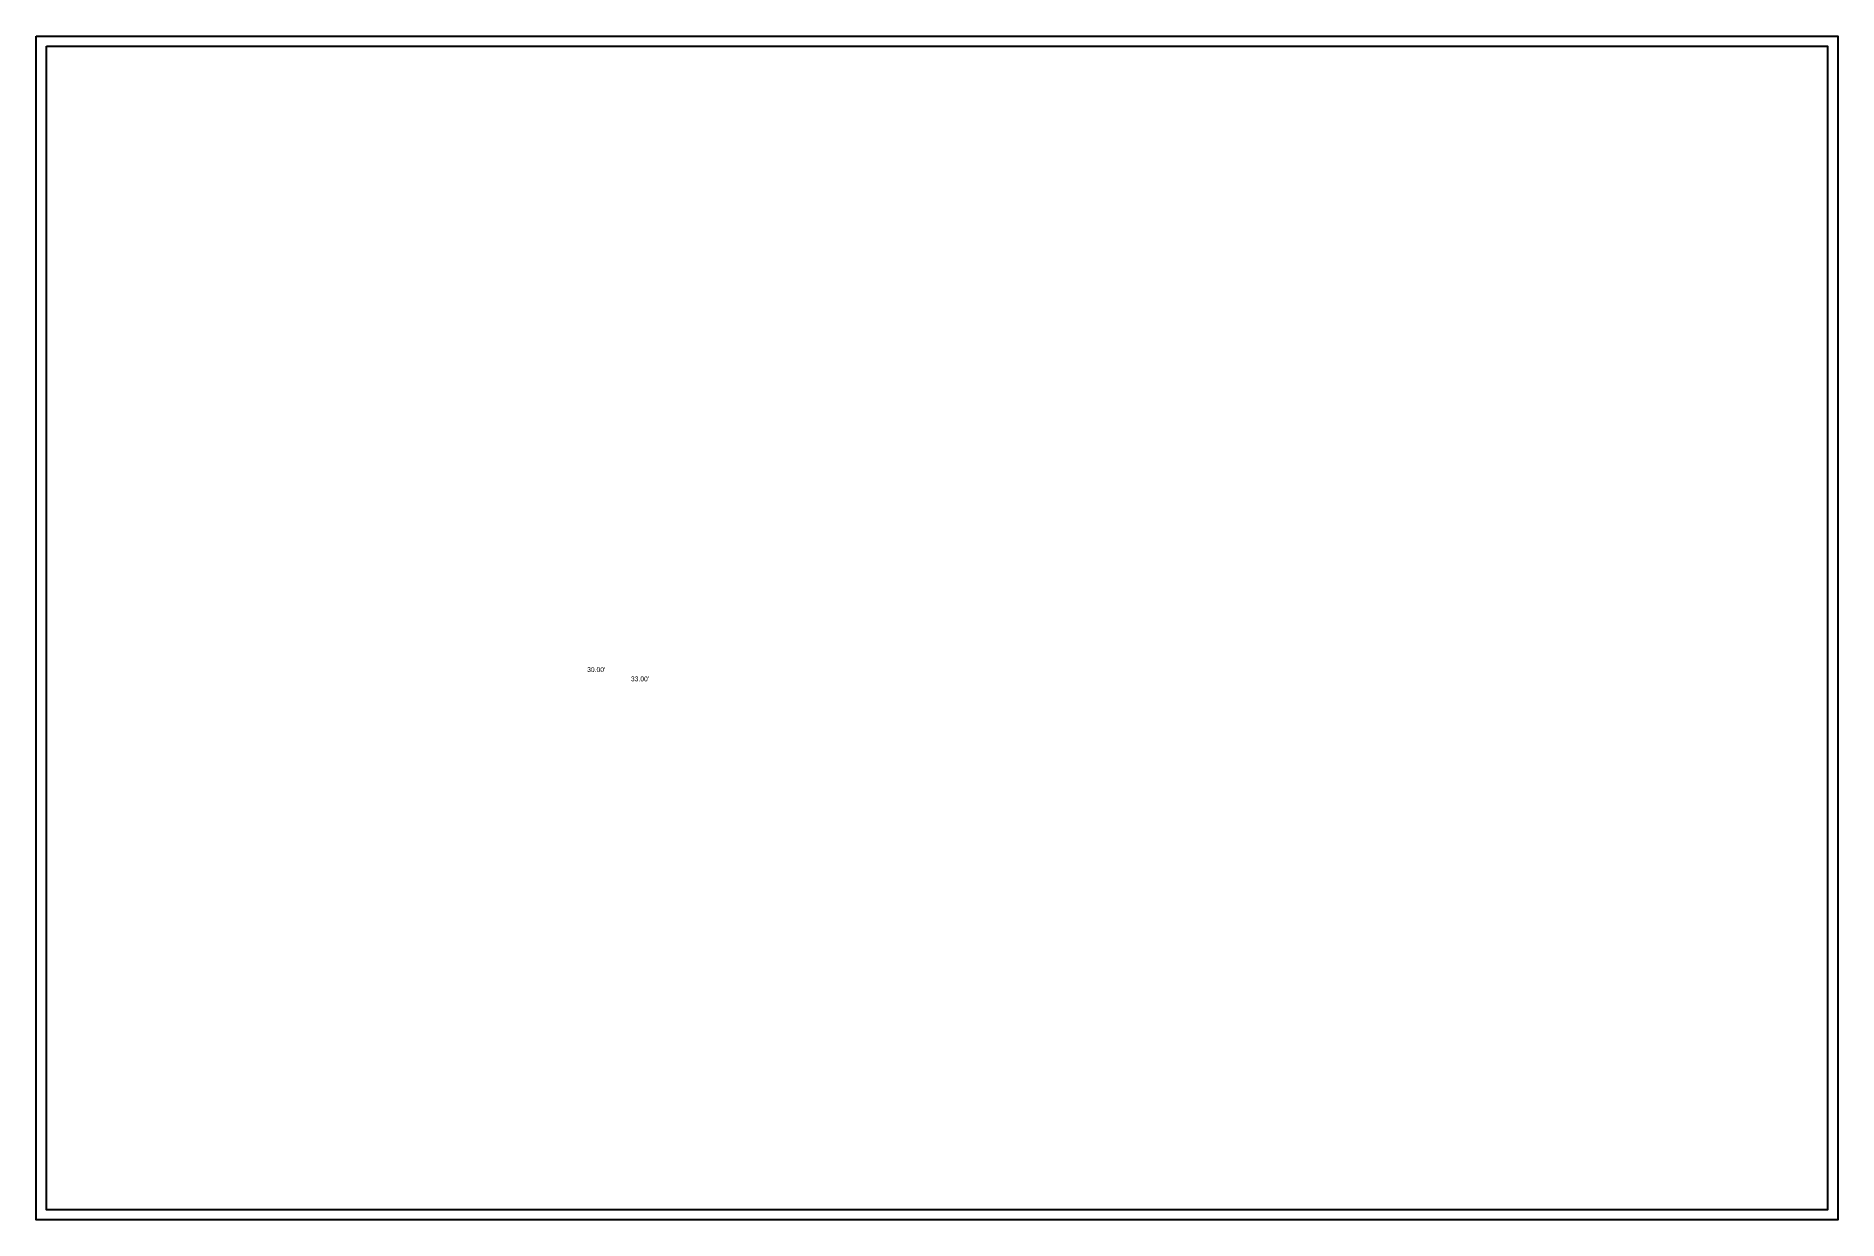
# Paper-space layout 'Layout1' of a CAD drawing. Header units: feet, sheet in inches. Extents: x 0.5 to 35.5, y 0.5 to 23.5.
import ezdxf

# ---------------------------------------------------------------- set-up
doc = ezdxf.new("R2010")
doc.units = ezdxf.units.FT
doc.header["$MEASUREMENT"] = 0
doc.layers.add('R-Row-Ldr', color=3, linetype='Continuous', lineweight=5)
doc.layers.add('V-ANNO-NOTE-', color=1, linetype='Continuous', lineweight=25)
doc.styles.add('NCS1-Anno', font='arial.ttf', dxfattribs={"width": 0.8, "height": 0.09375})
doc.dimstyles.new('Annotative (NCS1)', dxfattribs={"dimscale": 100, "dimtxt": 0.09375, "dimasz": 0.1, "dimexe": 0.1, "dimexo": 0.04, "dimgap": 0.05, "dimtad": 0, "dimzin": 0, "dimdsep": 46, "dimtxsty": 'NCS1-Anno', "dimcen": 0.05, "dimaunit": 1, "dimadec": 3, "dimazin": 0, "dimtfac": 1, "dimtofl": 0, "dimtmove": 0, "dimatfit": 3, "dimfxl": 0.1, "dimtolj": 1, "dimtzin": 0, "dimarcsym": 0})

# ---------------------------------------------------------------- blocks, each defined once
blk = doc.blocks.new('*D165')
at = {"layer": 'Defpoints', "color": 0, "transparency": 16777216}
for p in [(11.767, 11.142), (12.067, 11.188), (12.067, 11.14)]:
    blk.add_point(p, dxfattribs=at)
at = {"color": 0, "transparency": 16777216, "insert": (11.381, 11.191), "char_height": 0.0938, "attachment_point": 5, "rotation": 359.7731, "style": 'NCS1-Anno'}
blk.add_mtext("\\A1;30.00'", dxfattribs=at)
blk = doc.blocks.new('*D166')
at = {"layer": 'Defpoints', "color": 0, "transparency": 16777216}
for p in [(12.066, 11.012), (12.066, 10.941), (12.396, 10.94)]:
    blk.add_point(p, dxfattribs=at)
at = {"color": 0, "transparency": 16777216, "insert": (12.231, 11.011), "char_height": 0.0938, "attachment_point": 5, "rotation": 359.7731, "style": 'NCS1-Anno'}
blk.add_mtext("\\A1;33.00'", dxfattribs=at)

psp = doc.layouts.get("Layout1")

# ---------------------------------------------------------------- linework, layer by layer
at = {"layer": 'V-ANNO-NOTE-'}
for points in [[(0.500001, 23.499996), (35.500001, 23.499996), (35.500001, 0.499996), (0.500001, 0.499996)], [(0.700001, 23.299996), (35.300001, 23.299996), (35.300001, 0.699996), (0.700001, 0.699996)]]:
    psp.add_lwpolyline(points, close=True, dxfattribs=at)

# ---------------------------------------------------------------- dimensions: what is measured, and where the dimension line sits
dim = psp.add_aligned_dim(p1=(11.766812, 11.141568), p2=(12.06681, 11.14038), distance=0.04797, dimstyle='Annotative (NCS1)', override={"dimlfac": -100.000199, "dimpost": "'", "dimse1": 1, "dimse2": 1, "dimsd1": 1, "dimsd2": 1})
dim.commit()
dim.dimension.update_dxf_attribs({"geometry": '*D165', "text_midpoint": (11.380563, 11.191068)})
dim = psp.add_linear_dim(base=(12.066301, 11.012135), p1=(12.396016, 10.939639), p2=(12.066019, 10.940946), angle=179.7731185, dimstyle='Annotative (NCS1)', override={"dimlfac": -100.000199, "dimpost": "'", "dimse1": 1, "dimse2": 1, "dimsd1": 1, "dimsd2": 1})
dim.commit()
dim.dimension.update_dxf_attribs({"geometry": '*D166', "text_midpoint": (12.2313, 11.011482), "dimtype": 161})

# ---------------------------------------------------------------- viewports
at = {"layer": 'R-Row-Ldr', "view_target_point": (6422354.22804, 1887954.407744)}
psp.add_viewport(center=(18.000001, 11.999996), size=(34.6, 22.6), view_center_point=(3532.681277, 396.088524), view_height=2260.00449331, dxfattribs=at)

doc.saveas('drawing.dxf')
